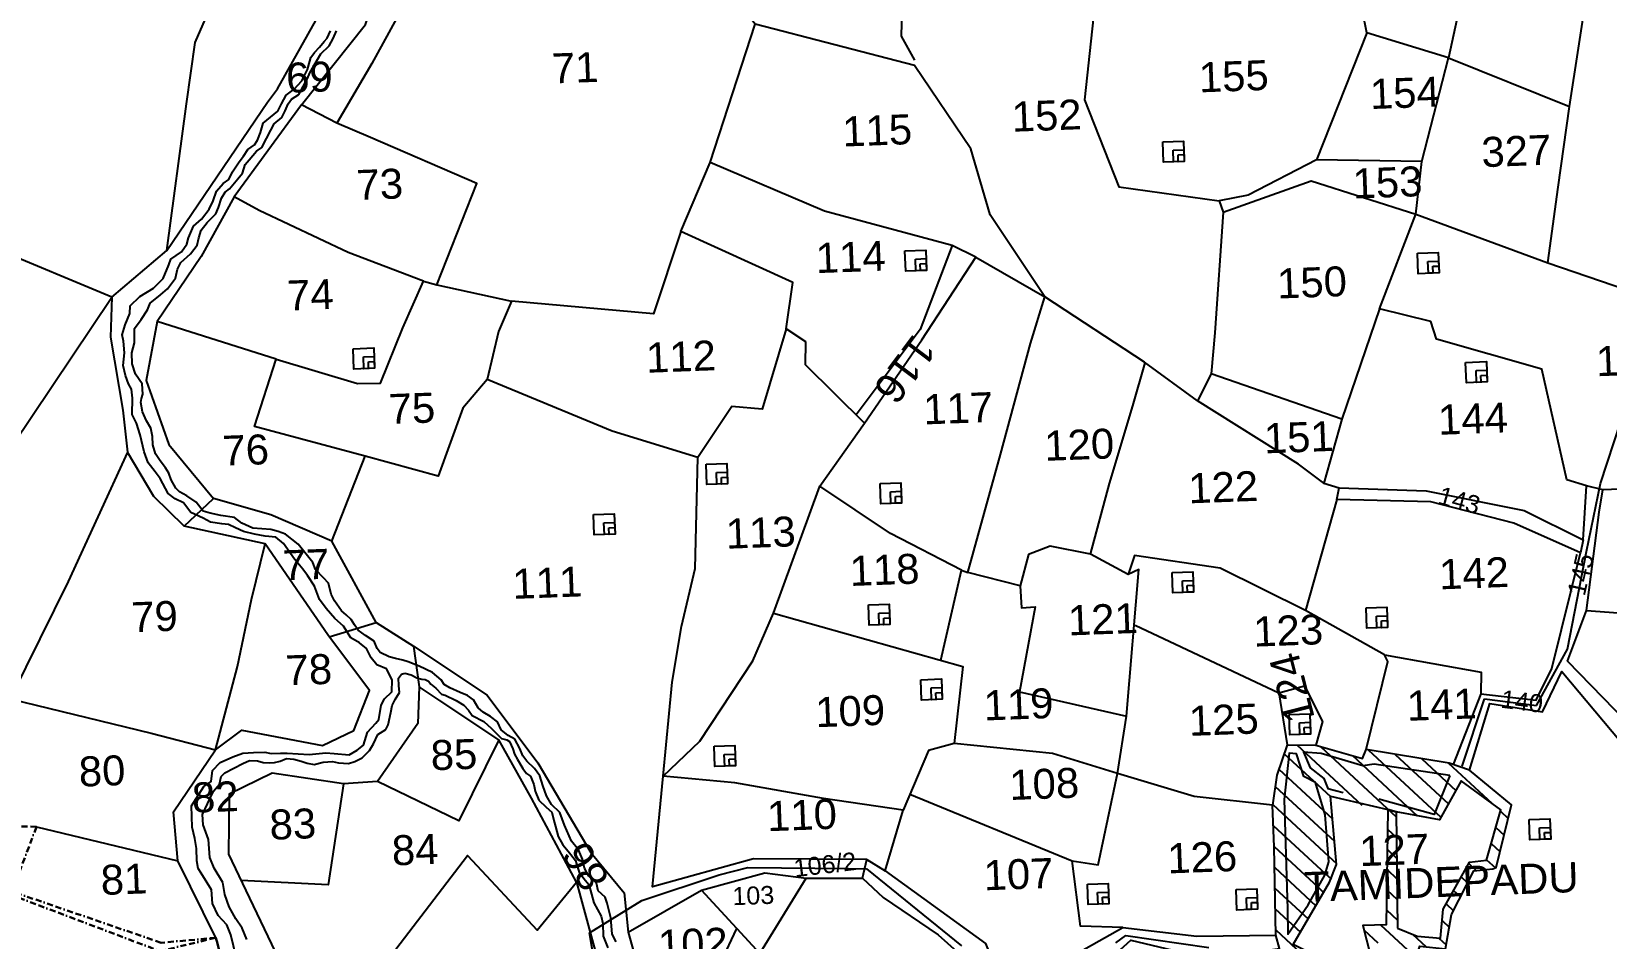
# Model space of a CAD drawing. Header units: inches. Extents: x 304037 to 460575, y 1453943 to 1639883.
# Drawn here: x 325574 to 326928, y 1599732 to 1600512 of the extents above; entities that cross this region are included whole.
import ezdxf

# ---------------------------------------------------------------- set-up
doc = ezdxf.new("R2010")
doc.units = ezdxf.units.IN
doc.header["$MEASUREMENT"] = 0
doc.linetypes.add('ACAD_ISO02W100', pattern=[15, 12, -3])
doc.linetypes.add('BORDER', pattern=[1.75, 0.5, -0.25, 0.5, -0.25, 0, -0.25])
for name, color, linetype in [('CARTTRACK', 30, 'ACAD_ISO02W100'), ('NALA', 4, 'Continuous'), ('SQUAREWELL', 5, 'Continuous'), ('SURVEY_BND', 7, 'Continuous'), ('SURVEY_NO', 7, 'Continuous'), ('VILLAGE_AREA', 1, 'Continuous'), ('WATER_BODY', 4, 'Continuous')]:
    doc.layers.add(name, color=color, linetype=linetype)
doc.layers.add('VILL_BOUNDARY', color=6, linetype='BORDER', lineweight=30)
doc.styles.get("Standard").update_dxf_attribs({"font": 'arial.ttf'})

# ---------------------------------------------------------------- blocks, each defined once
blk = doc.blocks.new('MADANAGARIAPALLE')
at = {"layer": 'VILLAGE_AREA'}
h = blk.add_hatch(dxfattribs=at)
h.set_pattern_fill('ANSI31', color=256, scale=10, angle=90, style=0)
h.set_pattern_definition([(135, (-592.0159, -564.5974), (-0.8838835, -0.8838835), [])])
h.paths.add_polyline_path([(89.63, -147.86), (89.57, -157.03), (89.53, -159.12), (91.32, -156.72), (92.81, -154.3), (93.18, -153.22), (93, -149.29), (92.31, -146.56), (91.35, -146.03), (90.81, -144.11), (90.2, -144.03)], flags=0)
h.paths.add_polyline_path([(96.31, -144.7), (92.44, -143.45), (90.07, -143.32), (89.12, -145.82), (88.66, -148.3), (88.65, -151.78), (88.53, -159.16), (88.8, -160.28), (93.83, -162.78), (96.29, -163.31), (97, -165.35), (98.22, -165.96), (99.81, -165.4), (99.99, -161.87), (100.5, -160.53), (102.63, -160.82), (103.24, -157.98), (105.23, -154.4), (106.82, -154.3), (107.1, -154.2), (108.57, -149.02), (105.19, -146.01), (103.51, -145.36), (96.64, -143.97)])
h.paths.add_polyline_path([(98.69, -158.95), (100.31, -159.67), (102.24, -159.93), (102.54, -157.51), (104.89, -153.68), (106.32, -153.55), (107.67, -149.41), (104.46, -146.87), (102.52, -150.04), (98.93, -149.26)], flags=16)
h.paths.add_polyline_path([(92.31, -146.56), (93, -149.29), (93.2, -153.66), (91.32, -156.72), (89.53, -159.12), (89.57, -157.03), (89.63, -147.86), (90.2, -144.03), (90.81, -144.11), (91.35, -146.03)], flags=16)
h.paths.add_polyline_path([(96.91, -159.77), (99.42, -161.39), (99.45, -164.85), (98.43, -164.95)], flags=16)
h.paths.add_polyline_path([(95.82, -158.63), (97.76, -158.63), (98.26, -149.03), (96.86, -148.66), (94.93, -148.51), (95.07, -148.17), (93.5, -147.75), (93.82, -153.89), (89.94, -160), (94.13, -162.28), (96.61, -162.35)], flags=16)
h.paths.add_polyline_path([(86.17, -180.77), (83.83, -186.38), (85.54, -189.08), (87.18, -188.59), (88.5, -182.34), (89.97, -177.85), (88.51, -177.46)])
h.paths.add_polyline_path([(96.64, -177.54), (97.04, -175.95), (96.66, -171.17), (95.23, -170.86), (93.58, -176.11)])
h.paths.add_polyline_path([(90.4, -157.19), (116.09, -157.19), (116.09, -153.35), (90.4, -153.35)], flags=9)
h.paths.add_polyline_path([(95.11, -154.35), (101.92, -154.35), (101.92, -150.54), (95.11, -150.54)], flags=24)
h.paths.add_polyline_path([(76.54, -179.82), (97.6, -179.82), (97.6, -177.52), (76.54, -177.52)], flags=9)
h.paths.add_polyline_path([(84.17, -186.44), (88.25, -186.44), (88.25, -184.16), (84.17, -184.16)], flags=24)
h.paths.add_polyline_path([(94.3, -173.56), (115.36, -173.56), (115.36, -171.26), (94.3, -171.26)], flags=9)
h.paths.add_polyline_path([(94.01, -175.47), (98.1, -175.47), (98.1, -173.18), (94.01, -173.18)], flags=9)
at = {"layer": 'CARTTRACK'}
for points in [[(104.59, -145.64), (106.64, -140.1), (110.97, -140.81), (113.73, -136.23), (115.61, -128.14), (116.99, -122.5), (118.87, -117.41), (121.12, -110.27), (122.63, -105.02), (123.61, -99.35), (123.77, -90.73), (124.18, -80.31), (123.66, -76.64)], [(32.37, -164.54), (31.34, -156.84), (35.8, -154.31), (42.33, -152.41), (44.75, -151.89), (53.14, -152.27), (54.63, -152.37), (62.3, -159.07)], [(75.17, -159.29), (76.03, -158.71), (82.92, -159.98)]]:
    blk.add_lwpolyline(points, dxfattribs=at)
at = {"layer": 'NALA'}
for p, q in [((16.22, -135.01), (16.48, -134.69)), ((16.22, -135.61), (16.22, -135.01)), ((16.48, -134.69), (16.76, -134.61)), ((16.76, -134.61), (17.3, -134.77)), ((17.3, -134.77), (17.76, -135.03)), ((17.76, -135.03), (18.17, -135.18)), ((18.17, -135.18), (18.45, -135.2)), ((18.45, -135.2), (18.7, -135.36)), ((15.88, -136.78), (16.25, -136.21)), ((16.25, -136.21), (16.22, -135.61)), ((18.7, -135.36), (18.91, -135.6)), ((18.91, -135.6), (19.29, -135.97)), ((19.29, -135.97), (19.75, -136.49)), ((19.75, -136.49), (20.06, -136.58)), ((20.06, -136.58), (20.95, -137.05)), ((15.22, -138.86), (15.47, -137.84)), ((15.47, -137.84), (15.6, -137.27)), ((15.6, -137.27), (15.88, -136.78)), ((20.95, -137.05), (21.58, -137.47)), ((21.58, -137.47), (21.96, -137.91)), ((15.01, -139.26), (15.22, -138.86)), ((21.96, -137.91), (22.24, -138.35)), ((22.24, -138.35), (23.21, -138.89)), ((23.21, -138.89), (23.82, -139.51)), ((13.57, -140.95), (13.93, -140.4)), ((13.93, -140.4), (14.33, -139.63)), ((14.33, -139.63), (15.01, -139.26)), ((23.82, -139.51), (24.35, -140.06)), ((24.35, -140.06), (24.63, -140.36)), ((24.63, -140.36), (25.06, -140.5)), ((25.06, -140.5), (25.28, -140.63)), ((2.23, -142), (3, -141.63)), ((3, -141.63), (3.55, -141.41)), ((3.55, -141.41), (4.21, -141.46)), ((4.21, -141.46), (4.69, -141.63)), ((4.69, -141.63), (5.19, -141.66)), ((5.19, -141.66), (5.64, -141.66)), ((5.64, -141.66), (6.11, -141.56)), ((6.11, -141.56), (6.63, -141.35)), ((6.63, -141.35), (7.26, -141.45)), ((7.26, -141.45), (7.84, -141.62)), ((7.84, -141.62), (8.34, -141.81)), ((8.34, -141.81), (8.94, -141.95)), ((8.94, -141.95), (9.68, -141.79)), ((9.68, -141.79), (10.47, -141.76)), ((10.47, -141.76), (10.95, -141.88)), ((11.8, -141.98), (12.33, -141.82)), ((12.33, -141.82), (12.95, -141.53)), ((12.95, -141.53), (13.57, -140.95)), ((25.28, -140.63), (25.53, -141.26)), ((25.53, -141.26), (25.65, -141.7)), ((25.65, -141.7), (25.89, -142.17)), ((0.98, -143.29), (1.15, -142.66)), ((1.15, -142.66), (1.46, -142.37)), ((1.46, -142.37), (2.23, -142)), ((10.95, -141.88), (11.8, -141.98)), ((25.89, -142.17), (26.3, -142.92)), ((26.3, -142.92), (26.59, -143.36)), ((-0.08, -144.9), (0.45, -143.87)), ((0.45, -143.87), (0.98, -143.29)), ((26.59, -143.36), (26.92, -143.59)), ((26.92, -143.59), (27.16, -144.29)), ((27.16, -144.29), (27.26, -144.87)), ((-0.53, -145.78), (-0.08, -144.9)), ((27.26, -144.87), (27.55, -145.61)), ((27.55, -145.61), (28.13, -146.23)), ((-0.5, -146.63), (-0.53, -145.78)), ((-0.11, -147.88), (-0.5, -146.63)), ((28.13, -146.23), (28.58, -146.66)), ((28.58, -146.66), (28.72, -147.36)), ((-0.07, -149.39), (-0.11, -147.88)), ((28.72, -147.36), (28.85, -147.86)), ((28.85, -147.86), (29.04, -148.71)), ((0.27, -150.28), (-0.07, -149.39)), ((29.04, -148.71), (29.4, -149.42)), ((29.4, -149.42), (29.81, -149.96)), ((0.94, -151.49), (0.27, -150.28)), ((29.81, -149.96), (30.03, -150.25)), ((30.03, -150.25), (30.41, -150.75)), ((30.41, -150.75), (30.54, -151.33)), ((1.09, -152.52), (0.94, -151.49)), ((30.54, -151.33), (30.68, -151.74)), ((30.68, -151.74), (31.03, -152.29)), ((31.03, -152.29), (31.44, -152.8)), ((1.4, -153.55), (1.09, -152.52)), ((1.92, -154.56), (1.4, -153.55)), ((31.44, -152.8), (31.63, -153.61)), ((31.63, -153.61), (31.8, -154.34)), ((2.41, -155.36), (1.92, -154.56)), ((31.8, -154.34), (32.37, -155.47)), ((2.77, -156.34), (2.41, -155.36)), ((32.37, -155.47), (32.48, -156.09)), ((32.48, -156.09), (32.48, -157.17)), ((32.48, -157.17), (32.84, -158.13))]:
    blk.add_line(p, q, dxfattribs=at)
for points in [[(1.84, -157.73), (1.46, -155.9), (1.16, -155.05), (0.46, -154.24), (0.02, -153.23), (-0.02, -152.09), (-0.35, -151.48), (-0.83, -150.66), (-1.05, -150.27), (-1.14, -149.61), (-1.14, -148.58), (-1.25, -147.75), (-1.43, -146.78), (-1.43, -145), (-0.33, -143.43), (0.28, -143.04), (0.43, -142.12), (1.09, -141.49), (2.18, -141.05), (3.02, -140.78), (3.92, -140.76), (4.86, -140.76), (5.38, -140.91), (6.15, -140.91), (6.7, -140.91), (8.53, -141.11), (9.94, -141), (10.64, -141.09), (11.86, -141.24), (12.54, -140.89), (13.11, -140.48), (13.48, -139.42), (14.18, -138.69), (14.46, -138.4), (14.7, -137.2), (14.98, -136.69), (15.62, -136.12), (15.68, -135.14), (15.25, -134.19), (14.46, -133.82), (14, -133.23), (13.65, -132.45), (13.08, -131.95), (12.38, -131.51), (11.81, -130.5), (11.11, -129.83), (10.41, -128.97), (9.89, -128.22), (9.52, -127.08), (8.97, -126.17), (8.6, -125.62), (7.92, -124.76), (7.05, -123.42), (6.45, -122.87), (5.54, -122.77), (4.66, -122.55), (3.76, -122.3), (3.11, -121.98), (2.54, -121.67), (1.97, -121.6), (1.03, -121.43), (0.43, -121.06), (-0.57, -120.55), (-1.16, -119.72), (-1.82, -119.37), (-2.41, -118.91), (-3.01, -117.62), (-3.41, -117.05), (-3.97, -116.27), (-4.26, -115.35), (-4.54, -113.92), (-4.81, -112.94), (-5.14, -112.19), (-5.07, -110.85), (-5.14, -110.1), (-5.37, -109.64), (-5.59, -108.92), (-5.75, -108.09), (-5.59, -107.03), (-5.66, -106.07), (-5.73, -105.54), (-5.46, -104.71), (-5.03, -103.78), (-4.98, -103.14), (-4.15, -102.4), (-2.99, -101.74), (-2.14, -100.97), (-1.64, -99.84), (-1.46, -99.38), (-0.55, -98.8), (-0.06, -98.18), (0.09, -97.66), (0.55, -96.69), (1.23, -96.14), (1.89, -95.33), (2.26, -94.63), (2.58, -93.84), (3.16, -93.23), (3.62, -92.92), (3.97, -92.28), (4.55, -91.46), (4.94, -91), (5.32, -90.46), (5.88, -90.11), (6.13, -89.71), (6.41, -89.09), (6.67, -88.31), (7.31, -87.85), (7.93, -87.37), (8.25, -86.76), (8.67, -86.07), (9.36, -85.57), (10.01, -84.9), (10.26, -84.48), (10.54, -83.98), (10.75, -83.3), (10.83, -82.99), (11.16, -82.59), (11.59, -82.15), (12.01, -81.71), (12.26, -81.44), (12.56, -80.82)], [(33.53, -157.66), (33.24, -157.01), (33.16, -155.64), (32.91, -154.43), (32.75, -153.91), (32.21, -153.35), (32.07, -152.73), (31.48, -152.1), (31.14, -151.43), (30.98, -150.66), (30.68, -149.87), (30.14, -149.14), (29.61, -147.78), (29.26, -146.71), (28.59, -146.01), (28.2, -145.28), (27.92, -144.41), (27.69, -143.59), (27.27, -142.96), (26.65, -142.34), (26.35, -141.88), (26.12, -141.25), (25.73, -140.45), (25.19, -140.14), (24.61, -139.65), (24.33, -138.97), (23.78, -138.49), (23.18, -138.1), (22.77, -137.74), (22.41, -137.04), (21.93, -136.66), (21.32, -136.39), (20.46, -135.98), (20.02, -135.67), (19.76, -135.27), (19.06, -134.65), (17.99, -134.07), (17.08, -133.69), (16.65, -133.53), (16.03, -133.35), (15.5, -133.21), (14.77, -132.81), (14.55, -132.46), (14.3, -131.84), (13.61, -131.34), (13.01, -130.89), (12.73, -130.44), (12.46, -129.97), (12.05, -129.56), (11.68, -129.21), (11.13, -128.36), (10.87, -127.81), (10.68, -126.86), (10.29, -126.42), (9.64, -125.69), (9.44, -125.11), (8.29, -123.53), (7.26, -122.65), (6.65, -122.42), (6.05, -122.23), (4.55, -122.05), (3.64, -121.61), (3.05, -121.1), (1.93, -120.9), (1.03, -120.67), (0.45, -120.49), (-0.09, -119.7), (-0.84, -119.15), (-1.45, -118.8), (-1.74, -118.47), (-2.1, -117.77), (-2.27, -117.21), (-2.54, -116.74), (-2.95, -116.15), (-3.32, -115.55), (-3.52, -114.8), (-3.53, -114.1), (-3.63, -113.39), (-3.97, -112.78), (-4.27, -112), (-4.39, -111.22), (-4.33, -110.9), (-4.21, -110.54), (-4.23, -109.69), (-4.74, -108.85), (-5, -107.99), (-5, -107.05), (-4.73, -106.24), (-4.7, -105.03), (-4.1, -104.32), (-3.55, -103.52), (-3.32, -102.98), (-2.43, -102.3), (-1.82, -101.84), (-1.11, -100.96), (-0.93, -100.23), (-0.62, -99.67), (0.21, -99), (0.79, -98.3), (0.96, -97.69), (1.18, -97.04), (1.68, -96.42), (2.44, -95.74), (2.68, -95.2), (2.96, -94.44), (3.3, -93.95), (3.66, -93.7), (4.38, -92.88), (4.79, -92.42), (5.05, -91.71), (5.38, -91.34), (6.03, -90.62), (6.47, -90.34), (6.89, -89.6), (7.27, -88.94), (7.57, -88.4), (8.24, -87.91), (8.55, -87.37), (8.81, -86.78), (9.11, -86.41), (9.72, -86.03), (10.5, -84.73), (10.72, -84.27), (11.19, -83.5), (11.68, -82.71), (12.42, -82.07), (12.75, -81.49), (13.06, -80.86)]]:
    blk.add_lwpolyline(points, dxfattribs=at)
at = {"layer": 'SQUAREWELL'}
for points in [[(81.57, -92.67), (83.3, -92.67), (83.3, -94.37), (81.57, -94.37)], [(82.41, -93.39), (83.3, -93.39), (83.3, -94.37), (82.41, -94.37)], [(82.8, -93.8), (83.3, -93.8), (83.3, -94.37), (82.8, -94.37)], [(59.75, -100.95), (61.48, -100.95), (61.48, -102.65), (59.75, -102.65)], [(60.59, -101.67), (61.48, -101.67), (61.48, -102.65), (60.59, -102.65)], [(60.98, -102.08), (61.48, -102.08), (61.48, -102.65), (60.98, -102.65)], [(102.45, -102.75), (104.18, -102.75), (104.18, -104.45), (102.45, -104.45)], [(103.29, -103.47), (104.18, -103.47), (104.18, -104.45), (103.29, -104.45)], [(103.68, -103.88), (104.18, -103.88), (104.18, -104.45), (103.68, -104.45)], [(13.46, -107.4), (15.19, -107.4), (15.19, -109.1), (13.46, -109.1)], [(14.3, -108.12), (15.19, -108.12), (15.19, -109.1), (14.3, -109.1)], [(14.69, -108.53), (15.19, -108.53), (15.19, -109.1), (14.69, -109.1)], [(106.12, -111.99), (107.85, -111.99), (107.85, -113.69), (106.12, -113.69)], [(106.96, -112.71), (107.85, -112.71), (107.85, -113.69), (106.96, -113.69)], [(107.35, -113.12), (107.85, -113.12), (107.85, -113.69), (107.35, -113.69)], [(42.52, -118.13), (44.25, -118.13), (44.25, -119.83), (42.52, -119.83)], [(43.36, -118.85), (44.25, -118.85), (44.25, -119.83), (43.36, -119.83)], [(43.75, -119.27), (44.25, -119.27), (44.25, -119.83), (43.75, -119.83)], [(56.96, -120.27), (58.69, -120.27), (58.69, -121.97), (56.96, -121.97)], [(32.98, -121.98), (34.71, -121.98), (34.71, -123.68), (32.98, -123.68)], [(57.8, -120.99), (58.69, -120.99), (58.69, -121.97), (57.8, -121.97)], [(58.19, -121.41), (58.69, -121.41), (58.69, -121.97), (58.19, -121.97)], [(33.82, -122.7), (34.71, -122.7), (34.71, -123.68), (33.82, -123.68)], [(34.21, -123.12), (34.71, -123.12), (34.71, -123.68), (34.21, -123.68)], [(81.01, -128.6), (82.74, -128.6), (82.74, -130.3), (81.01, -130.3)], [(81.84, -129.32), (82.74, -129.32), (82.74, -130.3), (81.84, -130.3)], [(82.23, -129.73), (82.74, -129.73), (82.74, -130.3), (82.23, -130.3)], [(55.61, -130.36), (57.34, -130.36), (57.34, -132.06), (55.61, -132.06)], [(56.45, -131.08), (57.34, -131.08), (57.34, -132.06), (56.45, -132.06)], [(56.84, -131.5), (57.34, -131.5), (57.34, -132.06), (56.84, -132.06)], [(97.07, -132.15), (98.8, -132.15), (98.8, -133.85), (97.07, -133.85)], [(97.91, -132.87), (98.8, -132.87), (98.8, -133.85), (97.91, -133.85)], [(98.3, -133.28), (98.8, -133.28), (98.8, -133.85), (98.3, -133.85)], [(59.73, -136.76), (61.46, -136.76), (61.46, -138.46), (59.73, -138.46)], [(60.57, -137.48), (61.46, -137.48), (61.46, -138.46), (60.57, -138.46)], [(60.96, -137.89), (61.46, -137.89), (61.46, -138.46), (60.96, -138.46)], [(42.3, -141.66), (44.03, -141.66), (44.03, -143.36), (42.3, -143.36)], [(90.32, -140.8), (92.05, -140.8), (92.05, -142.5), (90.32, -142.5)], [(91.15, -141.52), (92.05, -141.52), (92.05, -142.5), (91.15, -142.5)], [(43.13, -142.38), (44.03, -142.38), (44.03, -143.36), (43.13, -143.36)], [(43.52, -142.79), (44.03, -142.79), (44.03, -143.36), (43.52, -143.36)], [(91.54, -141.93), (92.05, -141.93), (92.05, -142.5), (91.54, -142.5)], [(110, -150.3), (111.73, -150.3), (111.73, -152), (110, -152)], [(110.83, -151.02), (111.73, -151.02), (111.73, -152), (110.83, -152)], [(111.23, -151.44), (111.73, -151.44), (111.73, -152), (111.23, -152)], [(72.98, -154.33), (74.71, -154.33), (74.71, -156.03), (72.98, -156.03)], [(73.81, -155.05), (74.71, -155.05), (74.71, -156.03), (73.81, -156.03)], [(74.2, -155.46), (74.71, -155.46), (74.71, -156.03), (74.2, -156.03)], [(85.36, -155.24), (87.09, -155.24), (87.09, -156.94), (85.36, -156.94)], [(86.2, -155.96), (87.09, -155.96), (87.09, -156.94), (86.2, -156.94)], [(86.59, -156.37), (87.09, -156.37), (87.09, -156.94), (86.59, -156.94)]]:
    blk.add_lwpolyline(points, close=True, dxfattribs=at)
at = {"layer": 'SURVEY_BND'}
for points in [[(-6.48, -102.37), (-1.76, -98.64), (0.35, -86.47), (1.24, -81.37), (6.6, -70.27), (10.05, -58.46), (13.02, -48.09), (4.88, -40.89), (-0.58, -36), (-5.59, -31.31), (-8.4, -40.43), (-9.56, -43.83), (-14.25, -52.59), (-17.77, -66.21), (-18.8, -70.56), (-16.95, -71.24), (-16.69, -71.33), (-15.77, -78.01), (-13.73, -78.75), (-18.13, -88.55), (-19.17, -90.57)], [(-1.76, -98.64), (7.08, -86.58), (7.97, -85.51), (12.73, -77.67), (16.57, -71.33), (17, -69.76), (23.04, -63.39), (27.33, -57.06), (22.48, -53.82), (19.42, -51.82), (15.57, -49.56), (13.02, -48.09)], [(9.93, -86.92), (15.49, -80.4), (17.26, -75.55), (22.75, -68.31), (27.03, -61.98), (29.65, -58.27), (27.33, -57.06)], [(29.65, -58.27), (32.54, -59.99), (27.76, -66.56), (24.1, -71.56), (19.12, -78.28), (15.91, -83.68), (12.81, -88.55)], [(41.12, -98.65), (43.79, -92.98), (47.96, -81.6), (41.89, -73.38), (32.54, -59.99)], [(61.15, -85.09), (60.13, -83.04), (60.81, -72.24), (73.21, -64.08), (73.62, -71.69), (76.89, -77.09), (75.19, -88.91), (77.76, -96.28), (86.09, -97.76), (86.37, -98.72), (85.31, -108.75), (84.88, -112.15), (83.66, -114.38), (79.35, -110.98), (71.26, -105.21)], [(105.63, -86.56), (115.57, -90.97), (117.42, -81.27), (119.03, -71.89)], [(108.07, -77.02), (105.63, -86.56), (98.91, -84.21), (98.62, -82.43), (89.66, -79.6)], [(113.27, -103.94), (124.12, -108.12), (124.7, -101.96), (125.5, -93.54), (126.82, -79.88)], [(65.64, -101.7), (71.26, -105.21), (66.97, -98.21), (65.54, -92.65), (61.12, -85.52), (47.96, -81.6)], [(98.91, -84.21), (94.31, -94.64), (88.52, -97.37), (86.09, -97.76)], [(103.09, -95.12), (105.63, -86.56)], [(19.55, -101.98), (20.64, -102.33), (24.29, -94.01), (15.56, -89.85), (12.81, -88.55), (9.93, -86.92), (4.03, -94.37)], [(102.44, -99.48), (113.27, -103.94), (114.38, -97.67), (115.57, -90.97)], [(63.71, -100.65), (53.17, -97.4), (43.79, -92.98)], [(7.01, -108.03), (13.71, -110.32), (15.65, -110.35), (17.67, -105.83), (19.55, -101.98), (13.36, -99.36), (6.05, -95.6), (4.03, -94.37), (1.08, -99.24), (-2.78, -104.53)], [(86.37, -98.72), (93.8, -96.37), (102.44, -99.48), (103.09, -95.12), (94.31, -94.64)], [(-24.25, -112.06), (-17.02, -116.83), (-6.48, -102.37), (-16.21, -97.88)], [(49.62, -107.09), (50.31, -103.25), (41.12, -98.65), (38.61, -105.43), (26.8, -103.92)], [(133.79, -111.77), (130.07, -123.03), (117.16, -123.05), (115.81, -122.66), (114.2, -122.1), (112.44, -112.79), (103.77, -109.96), (103.35, -108.48), (99.11, -107.27), (102.44, -99.48)], [(55.85, -115.2), (60.88, -108.44), (65.64, -101.7), (63.71, -100.65), (60.78, -107.55), (55.16, -114.47)], [(-6.48, -102.37), (-6.71, -105.7), (-5.93, -111.81), (-5.65, -115.34), (-10.99, -125.93), (-14.81, -132.93), (-16.29, -135.69), (-18.98, -140.53)], [(20.64, -102.33), (26.8, -103.92), (25.62, -106.43), (24.55, -110.38), (22.42, -112.69), (20.15, -118.3), (14.12, -116.41)], [(11.1, -123.37), (14.12, -116.41), (5, -113.57), (7.01, -108.03), (-2.78, -104.53), (-3.87, -109.42), (-2.2, -114.82), (1.35, -119.47)], [(74.26, -126.83), (70.94, -126.03), (69.09, -126.65), (68.31, -129.24), (64, -127.97), (67.08, -118.24), (69.92, -109.07), (71.26, -105.21)], [(47.68, -130.75), (51.92, -120.32), (55.85, -115.2), (51.11, -110.14), (51.2, -108.22), (49.62, -107.09), (47.37, -113.72), (44.83, -113.39), (41.84, -117.55)], [(99.11, -107.27), (95.64, -116.34), (84.88, -112.15)], [(17.57, -132.38), (23.55, -136.7), (27.56, -142.49), (31.71, -150.13), (34.36, -153.62), (34.57, -156.9), (40.82, -153.62), (46.14, -152.37), (49.57, -152.94), (54.27, -153.13), (54.67, -151.57), (45.23, -151.17), (36.75, -153.21), (37.98, -144.01), (39.01, -136.2), (39.97, -131.58), (41.28, -126.78), (41.84, -117.55), (34.8, -115.08), (24.55, -110.38)], [(94.96, -123.03), (92, -132.18), (85.04, -128.38), (77.93, -127.08), (77.34, -128.62), (74.26, -126.83), (76.08, -120.99), (78.25, -114.57), (79.42, -111.04)], [(-16.2, -135.53), (-4.55, -138.84), (0.74, -140.43), (2.85, -133.55), (4.22, -127.99), (5.54, -123.39), (-1.18, -121.67), (-3.6, -119.11), (-5.65, -115.34)], [(95.64, -116.34), (93.92, -121.63), (91.89, -119.95), (83.66, -114.38)], [(-1.18, -121.67), (1.35, -119.47)], [(10.58, -131.34), (14.52, -130.3), (11.1, -123.37), (6.09, -121.01), (1.35, -119.47)], [(63.47, -127.74), (57.66, -124.47), (51.92, -120.32)], [(93.92, -121.63), (95.18, -122.05), (102.43, -122.57), (110.54, -124.51), (115.37, -127.14), (115.81, -122.66)], [(115.37, -127.14), (115.11, -128.23), (109.65, -125.56), (102.79, -123.51), (94.96, -123.03), (95.18, -122.05)], [(0.74, -140.43), (3, -138.85), (9.69, -140.39), (12.35, -139.23), (13.77, -135.96), (10.47, -131.18), (5.54, -123.39)], [(115.42, -133.06), (116.78, -124.9), (117.16, -123.05)], [(61.47, -135.2), (63.47, -127.74), (64, -127.97)], [(68.31, -129.24), (68.36, -131.07), (69.5, -131.04), (67.92, -138.08), (76.75, -140.44), (78.24, -128.26), (77.34, -128.62)], [(98.46, -136.13), (106.45, -137.87), (106.35, -139.68), (110.94, -140.38), (112.34, -137.77), (115.11, -128.23)], [(14.52, -130.3), (17.57, -132.38), (17.91, -135.8), (17.69, -138.86), (14.15, -143.56), (11.31, -143.64), (5.41, -142.55), (1.75, -144.15), (1.51, -149.16), (2.83, -152.23), (5.93, -159.39), (4.41, -167.27), (1.57, -172.09)], [(37.98, -144.01), (41.13, -141.19), (45.81, -134.66), (47.68, -130.75), (63.29, -135.79), (62.33, -142.18), (60.16, -142.69), (57.86, -147.57)], [(77.77, -132.89), (89.52, -138.96), (91.68, -138.47), (93.09, -141.49), (92.44, -143.45), (96.31, -144.7), (96.64, -143.97), (98.71, -136.68), (98.46, -136.13), (92, -132.18)], [(126.92, -151.91), (113.69, -137.23), (115.42, -133.06), (127.79, -134.43), (137.45, -135.4), (133.96, -152.88)], [(24.39, -140.47), (19.54, -136.97), (17.91, -135.8)], [(89.52, -138.96), (90.07, -143.32), (92.44, -143.45)], [(105.19, -146.01), (107.09, -140.5), (111.45, -141.36), (113.19, -138.05), (119.8, -146.6), (125.52, -153.75), (127.11, -155.96), (127.7, -162.47), (124.8, -168.02), (119.54, -166.46), (112.21, -164.09), (111.88, -165.42)], [(-14.4, -146.27), (-2.73, -149.57), (-2.95, -145.47), (0.74, -140.43)], [(4.41, -167.27), (10.02, -163.8), (21.43, -150.02), (26.99, -156.44), (30.43, -152.56), (26.92, -145.44), (24.39, -140.47), (20.82, -147.08), (14.15, -143.56)], [(90.07, -143.32), (89.12, -145.82), (88.66, -148.3), (82.15, -147.35), (75.83, -145.19), (76.75, -140.44)], [(106.35, -139.68), (103.83, -145.48)], [(58.47, -146.28), (71.79, -152.32), (73.94, -152.75), (75.83, -145.19), (70.47, -143.33), (62.33, -142.18)], [(11.31, -143.64), (9.71, -152.02), (2.48, -151.4)], [(54.67, -151.57), (56.17, -152.59), (57.86, -147.57), (51.27, -146.37), (43.92, -144.77), (37.98, -144.01)], [(98.22, -165.96), (99.81, -165.4), (99.99, -161.87), (100.5, -160.53), (102.63, -160.82), (103.24, -157.98), (105.23, -154.4), (106.82, -154.3), (107.1, -154.2), (108.57, -149.02), (105.19, -146.01), (103.51, -145.36), (96.64, -143.97)], [(75.8, -158.04), (81.93, -158.99), (88.53, -159.16), (88.65, -151.78), (88.66, -148.3)], [(0.2, -156.09), (-2.73, -149.57)], [(56.17, -152.59), (64.32, -158.96), (65.15, -161.23), (67.69, -160.88), (70.02, -161.02), (75.8, -158.04), (72.27, -157.8), (71.79, -152.32)], [(30.43, -152.56), (32.07, -159.69), (34.22, -168.49), (34.73, -170.36), (35.28, -174.78), (31.36, -170.75), (24.91, -167.04), (21.68, -165.25), (15.79, -171.78), (13.03, -170.57), (2.01, -175.56)], [(34.57, -156.9), (36.44, -164.75), (39.42, -165.13), (43.64, -156.94), (40.82, -153.62)], [(43.64, -156.94), (45.48, -159.09), (49.57, -152.94)], [(54.27, -153.13), (55.92, -154.79), (60.38, -158.09), (65.68, -163.18), (71.01, -163.69), (76.44, -159.13), (82.79, -160.9), (88.8, -160.28), (88.53, -159.16)]]:
    blk.add_lwpolyline(points, dxfattribs=at)
at = {"layer": 'VILL_BOUNDARY'}
blk.add_lwpolyline([(117.96, -281.32), (107.71, -273.93), (102.1, -270.03), (98.56, -266.66), (92.34, -260.06), (82.54, -254.11), (79.29, -252.18), (73.84, -246.46), (69.16, -241.65), (62.88, -234.06), (51.75, -226.01), (38.87, -219.52), (24.7, -212.24), (16.61, -202.95), (8.01, -193.69), (2.62, -180.36), (1.57, -172.09), (2.12, -164.66), (0.2, -156.09), (-4.38, -156.33), (-16.65, -151.6), (-14.4, -146.27), (-16.54, -146.16)], dxfattribs=at)
blk.add_lwpolyline([(117.96, -281.32), (107.71, -273.93), (102.1, -270.03), (98.56, -266.66), (92.34, -260.06), (82.54, -254.11), (79.29, -252.18), (73.84, -246.46), (69.16, -241.65), (62.88, -234.06), (51.75, -226.01), (38.87, -219.52), (24.7, -212.24), (16.61, -202.95), (8.01, -193.69), (2.62, -180.36), (1.57, -172.09), (2.12, -164.66), (0.2, -156.09), (-4.38, -156.33), (-16.65, -151.6), (-14.4, -146.27), (-16.54, -146.16)], dxfattribs=at)
at = {"layer": 'VILLAGE_AREA'}
for points in [[(92.31, -146.56), (91.35, -146.03), (90.81, -144.11), (90.2, -144.03), (89.63, -147.86), (89.57, -157.03), (89.53, -159.12), (91.32, -156.72), (92.81, -154.3), (93.18, -153.22), (93, -149.29), (92.31, -146.56)], [(103.53, -146.4), (97.26, -145.22), (96.29, -145.32), (92.88, -144.16), (91.41, -144), (91.9, -145.32), (93.02, -146.24), (93.31, -147.09), (94.57, -147.48)], [(103.53, -146.4), (102.09, -149.6), (97.52, -148.13)], [(98.69, -158.95), (100.31, -159.67), (102.24, -159.93), (102.54, -157.51), (104.89, -153.68), (106.32, -153.55), (107.67, -149.41), (104.46, -146.87), (102.52, -150.04), (98.93, -149.26), (98.26, -149.03), (98.93, -149.26), (98.69, -158.95)], [(96.61, -162.35), (94.13, -162.28), (89.94, -160), (93.17, -154.92), (93.8, -153.46), (93.5, -147.75), (98.26, -149.03), (97.76, -158.63), (95.82, -158.63), (96.61, -162.35)]]:
    blk.add_lwpolyline(points, dxfattribs=at)
at = {"layer": 'SURVEY_NO'}
for s, height, p in [('69', 2.5, (8.72, -85.87)), ('71', 2.5, (30.89, -85.91)), ('155', 2.5, (84.77, -88.66)), ('152', 2.5, (69.06, -91.36)), ('154', 2.5, (98.97, -90.58)), ('115', 2.5, (54.89, -92.07)), ('73', 2.5, (14.25, -95.02)), ('327', 2.5, (108.09, -95.77)), ('153', 2.5, (97.25, -97.99)), ('114', 2.5, (52.29, -102.54)), ('74', 2.5, (8.12, -104.02)), ('150', 2.5, (90.65, -106.09)), ('112', 2.5, (37.84, -110.32)), ('75', 2.5, (16.23, -113.8)), ('149', 2.5, (116.98, -113.56)), ('76', 2.5, (2.25, -116.76)), ('117', 2.5, (60.78, -115.49)), ('144', 2.5, (103.64, -117.95)), ('120', 2.5, (70.75, -118.9)), ('151', 2.5, (89.07, -118.96)), ('122', 2.5, (82.62, -122.89)), ('113', 2.5, (43.94, -125.24)), ('77', 2.5, (6.93, -126.5)), ('111', 2.5, (26, -128.76)), ('118', 2.5, (54.14, -128.73)), ('79', 2.5, (-5.86, -130.36)), ('142', 2.5, (103.25, -130.84)), ('121', 2.5, (72.18, -133.53)), ('123', 2.5, (87.59, -135.04)), ('78', 2.5, (6.83, -135.27)), ('109', 2.5, (50.84, -140.4)), ('119', 2.5, (64.89, -140.36)), ('141', 2.5, (100.15, -141.7)), ('85', 2.5, (18.66, -142.8)), ('125', 2.5, (81.94, -142.28)), ('80', 2.5, (-10.71, -143.07)), ('82', 2.5, (-1.36, -145.59)), ('83', 2.5, (5.02, -148.09)), ('108', 2.5, (66.78, -147.07)), ('110', 2.5, (46.5, -148.92)), ('84', 2.5, (15.13, -150.61)), ('81', 2.5, (-9.22, -152.17)), ('107', 2.5, (64.36, -154.52)), ('126', 2.5, (79.72, -153.68)), ('127', 2.5, (95.75, -153.67)), ('103', 1.5, (43.36, -154.98)), ('TAMIDEPADU', 2.5, (91.04, -156.49)), ('102', 2.5, (37.01, -159.31))]:
    blk.add_text(s, height=height, dxfattribs=at).set_placement(p)
for s, height, rotation, p in [('116', 2.5, 230.9629, (60.26, -107.8)), ('143', 1.5, 342.4545, (103.28, -123.66)), ('145', 1.5, 75.0816, (115.31, -131.91)), ('124', 2.5, 102.1821, (92.46, -141.18)), ('140', 1.5, 350.5461, (107.92, -140.88)), ('86', 2.5, 119.0765, (33.25, -152.39)), ('106/2', 1.5, 4.7287, (48.63, -152.84))]:
    blk.add_text(s, height=height, rotation=rotation, dxfattribs=at).set_placement(p)
blk = doc.blocks.new('CHINTALAPALEM')
at = {"layer": 'VILL_BOUNDARY'}
blk.add_lwpolyline([(86.7, 220.37), (99.01, 215.11), (103.74, 216.04), (105.7, 207.27), (105.09, 200.06), (105.64, 196.52), (106.36, 192.14), (111.36, 178.33), (130.86, 156.8), (150.04, 146.12), (154.05, 144.12), (166.07, 135.9), (178.26, 123.06), (183.89, 117.81), (195.6, 110.79), (201.61, 103.64), (221.51, 89.66)], dxfattribs=at)

msp = doc.modelspace()

# ---------------------------------------------------------------- block references
at = {"layer": 'VILLAGE_AREA', "xscale": 10.30774339438015, "yscale": 10.30774339435447, "zscale": 10.30774339435233, "rotation": 2.131579333032909}
msp.add_blockref('MADANAGARIAPALLE', (325670.4, 1601340.1), dxfattribs=at)
at = {"layer": 'WATER_BODY', "linetype": 'ByBlock', "xscale": 10.25705948536904, "yscale": 10.25705948523682, "zscale": 10.2570594853704, "rotation": 2.390673287726939}
msp.add_blockref('CHINTALAPALEM', (324761.6, 1597474), dxfattribs=at)

doc.saveas('drawing.dxf')
